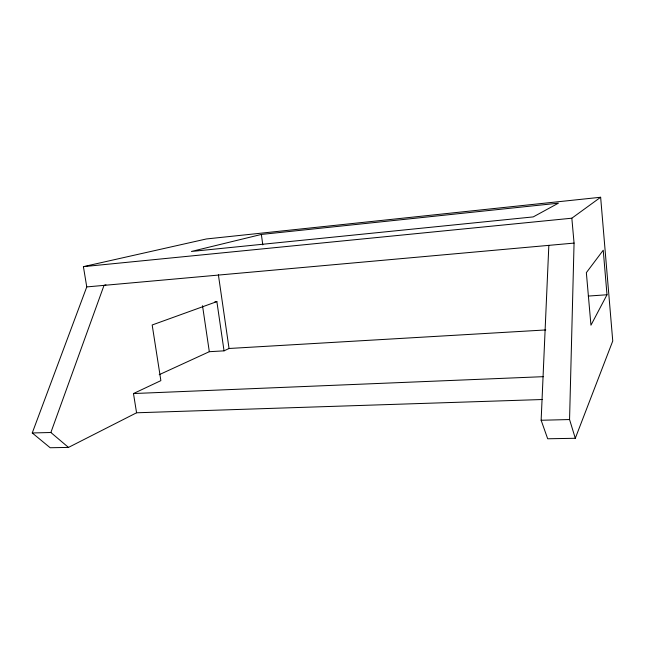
<?xml version="1.0" encoding="UTF-8"?>
<svg xmlns="http://www.w3.org/2000/svg" width="645" height="645" viewBox="0 0 645 645"><rect width="100%" height="100%" fill="white"/><g stroke="black" fill="none" stroke-linecap="round" stroke-linejoin="round"><path stroke-width="0.97" d="M575.3 438.278L569.559 419.548L574.058 243.092L571.841 218.203L600.64 197.257L612.75 341.003L575.3 438.278L547.686 438.777L541.139 420.258L548.839 245.366M600.64 197.257L206.376 238.964L83.407 266.651L86.761 286.92L32.25 432.964L50.874 432.505L104.03 285.364L105.965 284.848M607.001 294.757L590.949 325.209L586.353 272.658L603.236 250.212L607.001 294.757L588.272 296.071M32.25 432.964L50.173 447.743L68.483 447.412L136.571 412.784L542.477 399.513M136.571 412.784L133.475 393.547L160.871 380.631L152.18 324.983L216.873 301.61L224.041 350.848L209.319 351.694L159.21 374.697M224.041 350.848L229.048 348.485L545.775 329.942M261.362 234.441L191.412 251.461L533.238 216.905L558.409 203.175L261.362 234.441L262.797 244.89M83.407 266.651L571.841 218.203M86.761 286.92L574.058 243.092M214.906 301.763L216.873 301.61M133.475 393.547L543.437 376.664M541.139 420.258L569.559 419.548M50.874 432.505L68.483 447.412M202.522 305.714L209.319 351.694M218.381 274.746L229.048 348.485"/></g></svg>
